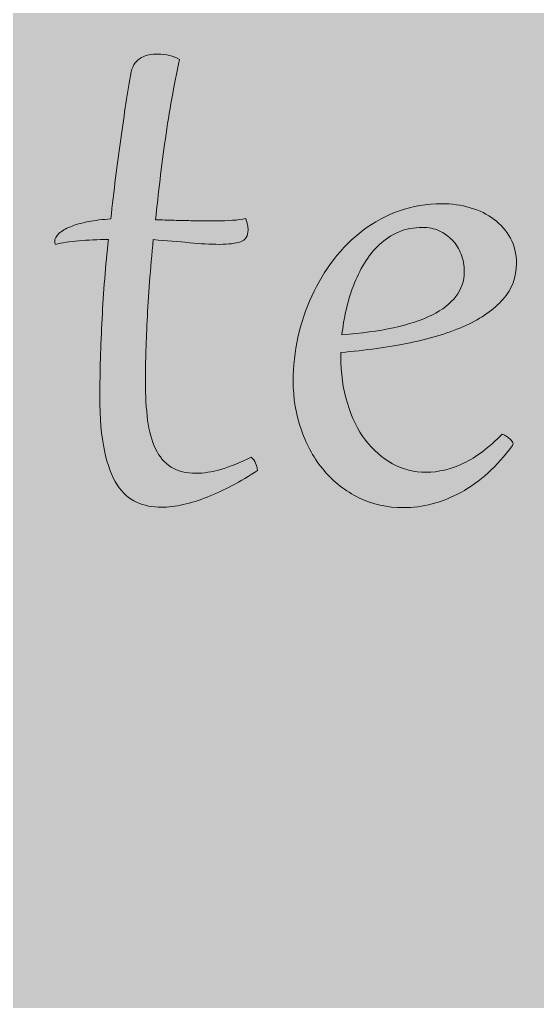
# Model space of a CAD drawing. Extents: x -4214 to -1795, y -2227 to -856.
# Drawn here: x -2950.1 to -2898.6, y -1786.5 to -1688.8 of the extents above; entities that cross this region are included whole.
import ezdxf

# ---------------------------------------------------------------- set-up
doc = ezdxf.new("R2010")
doc.units = 0
doc.header["$MEASUREMENT"] = 0
doc.layers.add('Layer 1', color=7, linetype='Continuous')

# ---------------------------------------------------------------- blocks, each defined once
blk = doc.blocks.new('block 14')
at = {"layer": 'Layer 1', "true_color": 0x2a3f49}
h = blk.add_hatch(color=149, dxfattribs=at)
h.dxf.hatch_style = 2
edge = h.paths.add_edge_path()
edge.add_spline(control_points=[(-2934.205, -1692.73), (-2934.768, -1695.279), (-2935.241, -1697.916), (-2935.625, -1700.635), (-2936.007, -1703.353), (-2936.332, -1706.031), (-2936.601, -1708.678), (-2935.971, -1708.703), (-2935.356, -1708.724), (-2934.757, -1708.739), (-2934.161, -1708.755), (-2933.603, -1708.765), (-2933.086, -1708.78), (-2932.569, -1708.79), (-2932.1, -1708.801), (-2931.678, -1708.801), (-2931.253, -1708.801), (-2930.902, -1708.801), (-2930.621, -1708.801), (-2929.397, -1708.801), (-2928.399, -1708.724), (-2927.618, -1708.575), (-2927.551, -1708.806), (-2927.498, -1709.016), (-2927.457, -1709.2), (-2927.418, -1709.389), (-2927.398, -1709.564), (-2927.398, -1709.727), (-2927.398, -1710.316), (-2927.643, -1710.7), (-2928.132, -1710.874), (-2928.624, -1711.048), (-2929.33, -1711.135), (-2930.257, -1711.135), (-2931.143, -1711.135), (-2932.134, -1711.084), (-2933.227, -1710.971), (-2934.322, -1710.869), (-2935.52, -1710.767), (-2936.823, -1710.669), (-2936.969, -1712.108), (-2937.095, -1713.506), (-2937.194, -1714.873), (-2937.297, -1716.235), (-2937.376, -1717.52), (-2937.438, -1718.728), (-2937.497, -1719.936), (-2937.54, -1721.057), (-2937.568, -1722.092), (-2937.594, -1723.126), (-2937.607, -1724.022), (-2937.607, -1724.79), (-2937.607, -1726.228), (-2937.535, -1727.508), (-2937.386, -1728.635), (-2937.238, -1729.761), (-2936.977, -1730.719), (-2936.601, -1731.507), (-2936.224, -1732.29), (-2935.707, -1732.894), (-2935.049, -1733.309), (-2934.391, -1733.724), (-2933.559, -1733.934), (-2932.553, -1733.934), (-2931.829, -1733.934), (-2931.02, -1733.806), (-2930.127, -1733.55), (-2929.233, -1733.294), (-2928.217, -1732.884), (-2927.075, -1732.321), (-2926.712, -1732.685), (-2926.504, -1733.125), (-2926.451, -1733.652), (-2927.283, -1734.2), (-2928.122, -1734.702), (-2928.97, -1735.152), (-2929.814, -1735.603), (-2930.646, -1735.987), (-2931.465, -1736.309), (-2932.285, -1736.632), (-2933.076, -1736.878), (-2933.841, -1737.052), (-2934.606, -1737.226), (-2935.333, -1737.318), (-2936.017, -1737.318), (-2936.915, -1737.318), (-2937.74, -1737.149), (-2938.485, -1736.821), (-2939.23, -1736.494), (-2939.875, -1735.91), (-2940.417, -1735.07), (-2940.96, -1734.231), (-2941.385, -1733.099), (-2941.687, -1731.676), (-2941.989, -1730.253), (-2942.14, -1728.456), (-2942.14, -1726.28), (-2942.14, -1725.056), (-2942.12, -1723.802), (-2942.079, -1722.501), (-2942.038, -1721.206), (-2941.984, -1719.895), (-2941.917, -1718.564), (-2941.851, -1717.238), (-2941.764, -1715.907), (-2941.656, -1714.581), (-2941.549, -1713.25), (-2941.429, -1711.939), (-2941.293, -1710.654), (-2942.355, -1710.664), (-2943.338, -1710.71), (-2944.244, -1710.782), (-2945.151, -1710.859), (-2945.926, -1710.971), (-2946.569, -1711.135), (-2946.61, -1711.053), (-2946.63, -1710.961), (-2946.63, -1710.854), (-2946.63, -1710.572), (-2946.492, -1710.306), (-2946.218, -1710.06), (-2945.942, -1709.809), (-2945.56, -1709.584), (-2945.069, -1709.384), (-2944.58, -1709.18), (-2943.991, -1709.016), (-2943.308, -1708.877), (-2942.621, -1708.744), (-2941.871, -1708.652), (-2941.052, -1708.596), (-2940.743, -1705.79), (-2940.415, -1703.138), (-2940.064, -1700.645), (-2939.716, -1698.146), (-2939.368, -1695.919), (-2939.017, -1693.958), (-2938.951, -1693.605), (-2938.825, -1693.318), (-2938.646, -1693.093), (-2938.464, -1692.863), (-2938.252, -1692.683), (-2938.011, -1692.545), (-2937.768, -1692.412), (-2937.507, -1692.32), (-2937.225, -1692.264), (-2936.944, -1692.212), (-2936.667, -1692.187), (-2936.398, -1692.187), (-2935.955, -1692.187), (-2935.556, -1692.233), (-2935.2, -1692.325), (-2934.844, -1692.417), (-2934.514, -1692.555), (-2934.205, -1692.73)], knot_values=[0, 0, 0, 0, 1, 1, 1, 2, 2, 2, 3, 3, 3, 4, 4, 4, 5, 5, 5, 6, 6, 6, 7, 7, 7, 8, 8, 8, 9, 9, 9, 10, 10, 10, 11, 11, 11, 12, 12, 12, 13, 13, 13, 14, 14, 14, 15, 15, 15, 16, 16, 16, 17, 17, 17, 18, 18, 18, 19, 19, 19, 20, 20, 20, 21, 21, 21, 22, 22, 22, 23, 23, 23, 24, 24, 24, 25, 25, 25, 26, 26, 26, 27, 27, 27, 28, 28, 28, 29, 29, 29, 30, 30, 30, 31, 31, 31, 32, 32, 32, 33, 33, 33, 34, 34, 34, 35, 35, 35, 36, 36, 36, 37, 37, 37, 38, 38, 38, 39, 39, 39, 40, 40, 40, 41, 41, 41, 42, 42, 42, 43, 43, 43, 44, 44, 44, 45, 45, 45, 46, 46, 46, 47, 47, 47, 48, 48, 48, 49, 49, 49, 50, 50, 50, 51, 51, 51, 51], degree=3, periodic=1)
h = blk.add_hatch(color=149, dxfattribs=at)
h.dxf.hatch_style = 2
edge = h.paths.add_edge_path()
edge.add_spline(control_points=[(-2902.103, -1730.027), (-2902.024, -1730.063), (-2901.919, -1730.125), (-2901.791, -1730.196), (-2901.663, -1730.268), (-2901.548, -1730.35), (-2901.44, -1730.437), (-2901.333, -1730.524), (-2901.238, -1730.621), (-2901.156, -1730.719), (-2901.077, -1730.821), (-2901.036, -1730.918), (-2901.036, -1731.01), (-2901.036, -1731.067), (-2901.056, -1731.118), (-2901.097, -1731.174), (-2901.85, -1732.219), (-2902.659, -1733.13), (-2903.524, -1733.903), (-2904.389, -1734.676), (-2905.29, -1735.321), (-2906.222, -1735.833), (-2907.157, -1736.35), (-2908.106, -1736.734), (-2909.071, -1736.985), (-2910.039, -1737.231), (-2910.991, -1737.354), (-2911.931, -1737.354), (-2913.544, -1737.354), (-2915.021, -1737.026), (-2916.362, -1736.371), (-2917.706, -1735.71), (-2918.86, -1734.809), (-2919.826, -1733.673), (-2920.793, -1732.531), (-2921.548, -1731.19), (-2922.091, -1729.654), (-2922.636, -1728.118), (-2922.908, -1726.469), (-2922.908, -1724.708), (-2922.908, -1723.274), (-2922.749, -1721.836), (-2922.434, -1720.397), (-2922.119, -1718.963), (-2921.661, -1717.591), (-2921.065, -1716.291), (-2920.468, -1714.99), (-2919.738, -1713.777), (-2918.878, -1712.656), (-2918.021, -1711.535), (-2917.043, -1710.562), (-2915.95, -1709.738), (-2914.854, -1708.908), (-2913.654, -1708.263), (-2912.345, -1707.792), (-2911.035, -1707.321), (-2909.629, -1707.086), (-2908.124, -1707.086), (-2907.131, -1707.086), (-2906.186, -1707.224), (-2905.285, -1707.49), (-2904.387, -1707.756), (-2903.598, -1708.145), (-2902.92, -1708.647), (-2902.242, -1709.154), (-2901.701, -1709.773), (-2901.297, -1710.511), (-2900.895, -1711.248), (-2900.693, -1712.088), (-2900.693, -1713.03), (-2900.693, -1714.397), (-2901.141, -1715.595), (-2902.034, -1716.613), (-2902.925, -1717.632), (-2904.159, -1718.498), (-2905.728, -1719.209), (-2907.3, -1719.921), (-2909.148, -1720.494), (-2911.278, -1720.935), (-2913.405, -1721.37), (-2915.704, -1721.692), (-2918.174, -1721.907), (-2918.174, -1721.907), (-2918.174, -1722.25), (-2918.174, -1722.25), (-2918.174, -1723.971), (-2917.957, -1725.542), (-2917.519, -1726.966), (-2917.084, -1728.389), (-2916.482, -1729.608), (-2915.717, -1730.621), (-2914.951, -1731.635), (-2914.053, -1732.423), (-2913.019, -1732.987), (-2911.985, -1733.55), (-2910.871, -1733.831), (-2909.676, -1733.831), (-2908.467, -1733.831), (-2907.228, -1733.534), (-2905.961, -1732.935), (-2904.691, -1732.336), (-2903.406, -1731.369), (-2902.103, -1730.027)], knot_values=[0, 0, 0, 0, 1, 1, 1, 2, 2, 2, 3, 3, 3, 4, 4, 4, 5, 5, 5, 6, 6, 6, 7, 7, 7, 8, 8, 8, 9, 9, 9, 10, 10, 10, 11, 11, 11, 12, 12, 12, 13, 13, 13, 14, 14, 14, 15, 15, 15, 16, 16, 16, 17, 17, 17, 18, 18, 18, 19, 19, 19, 20, 20, 20, 21, 21, 21, 22, 22, 22, 23, 23, 23, 24, 24, 24, 25, 25, 25, 26, 26, 26, 27, 27, 27, 28, 28, 28, 29, 29, 29, 30, 30, 30, 31, 31, 31, 32, 32, 32, 33, 33, 33, 34, 34, 34, 34], degree=3, periodic=1)
edge = h.paths.add_edge_path()
edge.add_spline(control_points=[(-2905.889, -1713.854), (-2905.889, -1713.234), (-2905.994, -1712.661), (-2906.202, -1712.123), (-2906.409, -1711.586), (-2906.698, -1711.12), (-2907.067, -1710.721), (-2907.438, -1710.326), (-2907.876, -1710.014), (-2908.388, -1709.784), (-2908.897, -1709.558), (-2909.448, -1709.446), (-2910.039, -1709.446), (-2910.912, -1709.446), (-2911.703, -1709.599), (-2912.415, -1709.907), (-2913.126, -1710.214), (-2913.764, -1710.634), (-2914.327, -1711.166), (-2914.893, -1711.693), (-2915.389, -1712.313), (-2915.819, -1713.019), (-2916.249, -1713.721), (-2916.613, -1714.473), (-2916.915, -1715.262), (-2917.217, -1716.055), (-2917.463, -1716.869), (-2917.652, -1717.699), (-2917.839, -1718.533), (-2917.972, -1719.347), (-2918.054, -1720.136), (-2916.147, -1720.003), (-2914.439, -1719.772), (-2912.929, -1719.445), (-2911.419, -1719.112), (-2910.141, -1718.692), (-2909.102, -1718.175), (-2908.063, -1717.658), (-2907.267, -1717.038), (-2906.716, -1716.322), (-2906.166, -1715.605), (-2905.889, -1714.781), (-2905.889, -1713.854)], knot_values=[0, 0, 0, 0, 1, 1, 1, 2, 2, 2, 3, 3, 3, 4, 4, 4, 5, 5, 5, 6, 6, 6, 7, 7, 7, 8, 8, 8, 9, 9, 9, 10, 10, 10, 11, 11, 11, 12, 12, 12, 13, 13, 13, 14, 14, 14, 14], degree=3, periodic=1)
at = {"layer": 'Layer 1', "lineweight": 0}
for points, knots in [([(-2934.205, -1692.73), (-2934.768, -1695.279), (-2935.241, -1697.916), (-2935.625, -1700.635), (-2936.007, -1703.353), (-2936.332, -1706.031), (-2936.601, -1708.678), (-2935.971, -1708.703), (-2935.356, -1708.724), (-2934.757, -1708.739), (-2934.161, -1708.755), (-2933.603, -1708.765), (-2933.086, -1708.78), (-2932.569, -1708.79), (-2932.1, -1708.801), (-2931.678, -1708.801), (-2931.253, -1708.801), (-2930.902, -1708.801), (-2930.621, -1708.801), (-2929.397, -1708.801), (-2928.399, -1708.724), (-2927.618, -1708.575), (-2927.551, -1708.806), (-2927.498, -1709.016), (-2927.457, -1709.2), (-2927.418, -1709.389), (-2927.398, -1709.564), (-2927.398, -1709.727), (-2927.398, -1710.316), (-2927.643, -1710.7), (-2928.132, -1710.874), (-2928.624, -1711.048), (-2929.33, -1711.135), (-2930.257, -1711.135), (-2931.143, -1711.135), (-2932.134, -1711.084), (-2933.227, -1710.971), (-2934.322, -1710.869), (-2935.52, -1710.767), (-2936.823, -1710.669), (-2936.969, -1712.108), (-2937.095, -1713.506), (-2937.194, -1714.873), (-2937.297, -1716.235), (-2937.376, -1717.52), (-2937.438, -1718.728), (-2937.497, -1719.936), (-2937.54, -1721.057), (-2937.568, -1722.092), (-2937.594, -1723.126), (-2937.607, -1724.022), (-2937.607, -1724.79), (-2937.607, -1726.228), (-2937.535, -1727.508), (-2937.386, -1728.635), (-2937.238, -1729.761), (-2936.977, -1730.719), (-2936.601, -1731.507), (-2936.224, -1732.29), (-2935.707, -1732.894), (-2935.049, -1733.309), (-2934.391, -1733.724), (-2933.559, -1733.934), (-2932.553, -1733.934), (-2931.829, -1733.934), (-2931.02, -1733.806), (-2930.127, -1733.55), (-2929.233, -1733.294), (-2928.217, -1732.884), (-2927.075, -1732.321), (-2926.712, -1732.685), (-2926.504, -1733.125), (-2926.451, -1733.652), (-2927.283, -1734.2), (-2928.122, -1734.702), (-2928.97, -1735.152), (-2929.814, -1735.603), (-2930.646, -1735.987), (-2931.465, -1736.309), (-2932.285, -1736.632), (-2933.076, -1736.878), (-2933.841, -1737.052), (-2934.606, -1737.226), (-2935.333, -1737.318), (-2936.017, -1737.318), (-2936.915, -1737.318), (-2937.74, -1737.149), (-2938.485, -1736.821), (-2939.23, -1736.494), (-2939.875, -1735.91), (-2940.417, -1735.07), (-2940.96, -1734.231), (-2941.385, -1733.099), (-2941.687, -1731.676), (-2941.989, -1730.253), (-2942.14, -1728.456), (-2942.14, -1726.28), (-2942.14, -1725.056), (-2942.12, -1723.802), (-2942.079, -1722.501), (-2942.038, -1721.206), (-2941.984, -1719.895), (-2941.917, -1718.564), (-2941.851, -1717.238), (-2941.764, -1715.907), (-2941.656, -1714.581), (-2941.549, -1713.25), (-2941.429, -1711.939), (-2941.293, -1710.654), (-2942.355, -1710.664), (-2943.338, -1710.71), (-2944.244, -1710.782), (-2945.151, -1710.859), (-2945.926, -1710.971), (-2946.569, -1711.135), (-2946.61, -1711.053), (-2946.63, -1710.961), (-2946.63, -1710.854), (-2946.63, -1710.572), (-2946.492, -1710.306), (-2946.218, -1710.06), (-2945.942, -1709.809), (-2945.56, -1709.584), (-2945.069, -1709.384), (-2944.58, -1709.18), (-2943.991, -1709.016), (-2943.308, -1708.877), (-2942.621, -1708.744), (-2941.871, -1708.652), (-2941.052, -1708.596), (-2940.743, -1705.79), (-2940.415, -1703.138), (-2940.064, -1700.645), (-2939.716, -1698.146), (-2939.368, -1695.919), (-2939.017, -1693.958), (-2938.951, -1693.605), (-2938.825, -1693.318), (-2938.646, -1693.093), (-2938.464, -1692.863), (-2938.252, -1692.683), (-2938.011, -1692.545), (-2937.768, -1692.412), (-2937.507, -1692.32), (-2937.225, -1692.264), (-2936.944, -1692.212), (-2936.667, -1692.187), (-2936.398, -1692.187), (-2935.955, -1692.187), (-2935.556, -1692.233), (-2935.2, -1692.325), (-2934.844, -1692.417), (-2934.514, -1692.555), (-2934.205, -1692.73)], [0, 0, 0, 0, 1, 1, 1, 2, 2, 2, 3, 3, 3, 4, 4, 4, 5, 5, 5, 6, 6, 6, 7, 7, 7, 8, 8, 8, 9, 9, 9, 10, 10, 10, 11, 11, 11, 12, 12, 12, 13, 13, 13, 14, 14, 14, 15, 15, 15, 16, 16, 16, 17, 17, 17, 18, 18, 18, 19, 19, 19, 20, 20, 20, 21, 21, 21, 22, 22, 22, 23, 23, 23, 24, 24, 24, 25, 25, 25, 26, 26, 26, 27, 27, 27, 28, 28, 28, 29, 29, 29, 30, 30, 30, 31, 31, 31, 32, 32, 32, 33, 33, 33, 34, 34, 34, 35, 35, 35, 36, 36, 36, 37, 37, 37, 38, 38, 38, 39, 39, 39, 40, 40, 40, 41, 41, 41, 42, 42, 42, 43, 43, 43, 44, 44, 44, 45, 45, 45, 46, 46, 46, 47, 47, 47, 48, 48, 48, 49, 49, 49, 50, 50, 50, 51, 51, 51, 51]), ([(-2902.103, -1730.027), (-2902.024, -1730.063), (-2901.919, -1730.125), (-2901.791, -1730.196), (-2901.663, -1730.268), (-2901.548, -1730.35), (-2901.44, -1730.437), (-2901.333, -1730.524), (-2901.238, -1730.621), (-2901.156, -1730.719), (-2901.077, -1730.821), (-2901.036, -1730.918), (-2901.036, -1731.01), (-2901.036, -1731.067), (-2901.056, -1731.118), (-2901.097, -1731.174), (-2901.85, -1732.219), (-2902.659, -1733.13), (-2903.524, -1733.903), (-2904.389, -1734.676), (-2905.29, -1735.321), (-2906.222, -1735.833), (-2907.157, -1736.35), (-2908.106, -1736.734), (-2909.071, -1736.985), (-2910.039, -1737.231), (-2910.991, -1737.354), (-2911.931, -1737.354), (-2913.544, -1737.354), (-2915.021, -1737.026), (-2916.362, -1736.371), (-2917.706, -1735.71), (-2918.86, -1734.809), (-2919.826, -1733.673), (-2920.793, -1732.531), (-2921.548, -1731.19), (-2922.091, -1729.654), (-2922.636, -1728.118), (-2922.908, -1726.469), (-2922.908, -1724.708), (-2922.908, -1723.274), (-2922.749, -1721.836), (-2922.434, -1720.397), (-2922.119, -1718.963), (-2921.661, -1717.591), (-2921.065, -1716.291), (-2920.468, -1714.99), (-2919.738, -1713.777), (-2918.878, -1712.656), (-2918.021, -1711.535), (-2917.043, -1710.562), (-2915.95, -1709.738), (-2914.854, -1708.908), (-2913.654, -1708.263), (-2912.345, -1707.792), (-2911.035, -1707.321), (-2909.629, -1707.086), (-2908.124, -1707.086), (-2907.131, -1707.086), (-2906.186, -1707.224), (-2905.285, -1707.49), (-2904.387, -1707.756), (-2903.598, -1708.145), (-2902.92, -1708.647), (-2902.242, -1709.154), (-2901.701, -1709.773), (-2901.297, -1710.511), (-2900.895, -1711.248), (-2900.693, -1712.088), (-2900.693, -1713.03), (-2900.693, -1714.397), (-2901.141, -1715.595), (-2902.034, -1716.613), (-2902.925, -1717.632), (-2904.159, -1718.498), (-2905.728, -1719.209), (-2907.3, -1719.921), (-2909.148, -1720.494), (-2911.278, -1720.935), (-2913.405, -1721.37), (-2915.704, -1721.692), (-2918.174, -1721.907), (-2918.174, -1721.907), (-2918.174, -1722.25), (-2918.174, -1722.25), (-2918.174, -1723.971), (-2917.957, -1725.542), (-2917.519, -1726.966), (-2917.084, -1728.389), (-2916.482, -1729.608), (-2915.717, -1730.621), (-2914.951, -1731.635), (-2914.053, -1732.423), (-2913.019, -1732.987), (-2911.985, -1733.55), (-2910.871, -1733.831), (-2909.676, -1733.831), (-2908.467, -1733.831), (-2907.228, -1733.534), (-2905.961, -1732.935), (-2904.691, -1732.336), (-2903.406, -1731.369), (-2902.103, -1730.027)], [0, 0, 0, 0, 1, 1, 1, 2, 2, 2, 3, 3, 3, 4, 4, 4, 5, 5, 5, 6, 6, 6, 7, 7, 7, 8, 8, 8, 9, 9, 9, 10, 10, 10, 11, 11, 11, 12, 12, 12, 13, 13, 13, 14, 14, 14, 15, 15, 15, 16, 16, 16, 17, 17, 17, 18, 18, 18, 19, 19, 19, 20, 20, 20, 21, 21, 21, 22, 22, 22, 23, 23, 23, 24, 24, 24, 25, 25, 25, 26, 26, 26, 27, 27, 27, 28, 28, 28, 29, 29, 29, 30, 30, 30, 31, 31, 31, 32, 32, 32, 33, 33, 33, 34, 34, 34, 34]), ([(-2905.889, -1713.854), (-2905.889, -1713.234), (-2905.994, -1712.661), (-2906.202, -1712.123), (-2906.409, -1711.586), (-2906.698, -1711.12), (-2907.067, -1710.721), (-2907.438, -1710.326), (-2907.876, -1710.014), (-2908.388, -1709.784), (-2908.897, -1709.558), (-2909.448, -1709.446), (-2910.039, -1709.446), (-2910.912, -1709.446), (-2911.703, -1709.599), (-2912.415, -1709.907), (-2913.126, -1710.214), (-2913.764, -1710.634), (-2914.327, -1711.166), (-2914.893, -1711.693), (-2915.389, -1712.313), (-2915.819, -1713.019), (-2916.249, -1713.721), (-2916.613, -1714.473), (-2916.915, -1715.262), (-2917.217, -1716.055), (-2917.463, -1716.869), (-2917.652, -1717.699), (-2917.839, -1718.533), (-2917.972, -1719.347), (-2918.054, -1720.136), (-2916.147, -1720.003), (-2914.439, -1719.772), (-2912.929, -1719.445), (-2911.419, -1719.112), (-2910.141, -1718.692), (-2909.102, -1718.175), (-2908.063, -1717.658), (-2907.267, -1717.038), (-2906.716, -1716.322), (-2906.166, -1715.605), (-2905.889, -1714.781), (-2905.889, -1713.854)], [0, 0, 0, 0, 1, 1, 1, 2, 2, 2, 3, 3, 3, 4, 4, 4, 5, 5, 5, 6, 6, 6, 7, 7, 7, 8, 8, 8, 9, 9, 9, 10, 10, 10, 11, 11, 11, 12, 12, 12, 13, 13, 13, 14, 14, 14, 14])]:
    blk.add_open_spline(points, degree=3, knots=knots, dxfattribs=at)
blk = doc.blocks.new('block 13')
at = {"layer": 'Layer 1'}
blk.add_blockref('block 14', (0, 0), dxfattribs=at)
blk = doc.blocks.new('block 3')
at = {"layer": 'Layer 1'}
blk.add_blockref('block 13', (0, 0), dxfattribs=at)
blk = doc.blocks.new('block 2')
at = {"layer": 'Layer 1', "true_color": 0xd1f7fe}
h = blk.add_hatch(color=7, dxfattribs=at)
h.dxf.hatch_style = 2
edge = h.paths.add_edge_path()
edge.add_spline(control_points=[(-1794.659, -1541.431), (-1798.649, -1538.412), (-1802.263, -1532.957), (-1802.263, -1532.957), (-1818.61, -1510.462), (-1812.956, -1476.786), (-1816.44, -1444.447), (-1820.965, -1402.431), (-1845.854, -1390.896), (-1845.854, -1390.896), (-1804.05, -1322.514), (-1892.292, -1300.542), (-1892.292, -1235.18), (-1892.292, -1185.07), (-1862.628, -1142.357), (-1862.628, -1091.812), (-1862.628, -1048.7), (-1902.166, -1036.972), (-1902.166, -1036.972), (-1867.403, -1000.374), (-1890.029, -934.189), (-1946.844, -934.189), (-2005.099, -934.189), (-2041.371, -964.397), (-2090.141, -964.397), (-2164.557, -964.397), (-2207.797, -887.503), (-2269.21, -938.656), (-2361.653, -869.927), (-2476.864, -966.117), (-2551.279, -966.117), (-2625.692, -966.117), (-2641.586, -875.556), (-2696.264, -901.096), (-2661.195, -910.159), (-2669.29, -950.941), (-2696.643, -950.941), (-2728.631, -950.941), (-2744.91, -917.987), (-2781.111, -917.987), (-2815.612, -917.987), (-2899.41, -972.274), (-2996.855, -864.274), (-2996.855, -864.274), (-2999.685, -861.048), (-3004.227, -855.723), (-3008.771, -861.048), (-3011.602, -864.274), (-3011.602, -864.274), (-3109.046, -972.274), (-3192.844, -917.987), (-3227.345, -917.987), (-3263.546, -917.987), (-3279.825, -950.941), (-3311.816, -950.941), (-3339.168, -950.941), (-3347.261, -910.159), (-3312.192, -901.096), (-3366.87, -875.556), (-3382.764, -966.117), (-3457.177, -966.117), (-3531.593, -966.117), (-3646.803, -869.927), (-3739.248, -938.656), (-3800.66, -887.503), (-3843.9, -964.397), (-3918.315, -964.397), (-3967.085, -964.397), (-4003.357, -934.189), (-4061.612, -934.189), (-4118.429, -934.189), (-4141.053, -1000.374), (-4106.29, -1036.972), (-4106.29, -1036.972), (-4145.828, -1048.7), (-4145.828, -1091.812), (-4145.828, -1142.357), (-4116.166, -1185.07), (-4116.166, -1235.18), (-4116.166, -1300.542), (-4204.407, -1322.514), (-4162.603, -1390.896), (-4162.603, -1390.896), (-4187.491, -1402.431), (-4192.018, -1444.447), (-4195.5, -1476.786), (-4189.846, -1510.462), (-4206.193, -1532.957), (-4206.193, -1532.957), (-4209.854, -1538.247), (-4213.797, -1541.431), (-4209.783, -1544.99), (-4206.193, -1549.904), (-4206.193, -1549.904), (-4189.846, -1572.399), (-4195.5, -1606.075), (-4192.018, -1638.414), (-4187.491, -1680.43), (-4162.603, -1691.965), (-4162.603, -1691.965), (-4204.407, -1760.348), (-4116.166, -1782.319), (-4116.166, -1847.681), (-4116.166, -1897.791), (-4145.828, -1940.504), (-4145.828, -1991.049), (-4145.828, -2034.161), (-4106.29, -2045.889), (-4106.29, -2045.889), (-4141.053, -2082.487), (-4118.429, -2148.672), (-4061.612, -2148.672), (-4003.357, -2148.672), (-3967.085, -2118.464), (-3918.315, -2118.464), (-3843.9, -2118.464), (-3800.66, -2195.358), (-3739.248, -2144.207), (-3646.803, -2212.934), (-3531.593, -2116.744), (-3457.177, -2116.744), (-3382.764, -2116.744), (-3366.87, -2207.305), (-3312.192, -2181.765), (-3347.261, -2172.702), (-3339.168, -2131.92), (-3311.816, -2131.92), (-3279.825, -2131.92), (-3263.546, -2164.874), (-3227.345, -2164.874), (-3192.844, -2164.874), (-3109.046, -2110.587), (-3011.602, -2218.587), (-3011.602, -2218.587), (-3008.771, -2221.813), (-3004.227, -2227.138), (-2999.685, -2221.813), (-2996.855, -2218.587), (-2996.855, -2218.587), (-2899.41, -2110.587), (-2815.612, -2164.874), (-2781.111, -2164.874), (-2744.91, -2164.874), (-2728.631, -2131.92), (-2696.643, -2131.92), (-2669.29, -2131.92), (-2661.195, -2172.702), (-2696.264, -2181.765), (-2641.586, -2207.305), (-2625.692, -2116.744), (-2551.279, -2116.744), (-2476.864, -2116.744), (-2361.653, -2212.934), (-2269.21, -2144.207), (-2207.797, -2195.358), (-2164.557, -2118.464), (-2090.141, -2118.464), (-2041.371, -2118.464), (-2005.099, -2148.672), (-1946.844, -2148.672), (-1890.029, -2148.672), (-1867.403, -2082.487), (-1902.166, -2045.889), (-1902.166, -2045.889), (-1862.628, -2034.161), (-1862.628, -1991.049), (-1862.628, -1940.504), (-1892.292, -1897.791), (-1892.292, -1847.681), (-1892.292, -1782.319), (-1804.05, -1760.348), (-1845.854, -1691.965), (-1845.854, -1691.965), (-1820.965, -1680.43), (-1816.44, -1638.414), (-1812.956, -1606.075), (-1818.61, -1572.399), (-1802.263, -1549.904), (-1802.263, -1549.904), (-1799.123, -1544.754), (-1794.659, -1541.431)], knot_values=[0, 0, 0, 0, 1, 1, 1, 2, 2, 2, 3, 3, 3, 4, 4, 4, 5, 5, 5, 6, 6, 6, 7, 7, 7, 8, 8, 8, 9, 9, 9, 10, 10, 10, 11, 11, 11, 12, 12, 12, 13, 13, 13, 14, 14, 14, 15, 15, 15, 16, 16, 16, 17, 17, 17, 18, 18, 18, 19, 19, 19, 20, 20, 20, 21, 21, 21, 22, 22, 22, 23, 23, 23, 24, 24, 24, 25, 25, 25, 26, 26, 26, 27, 27, 27, 28, 28, 28, 29, 29, 29, 30, 30, 30, 31, 31, 31, 32, 32, 32, 33, 33, 33, 34, 34, 34, 35, 35, 35, 36, 36, 36, 37, 37, 37, 38, 38, 38, 39, 39, 39, 40, 40, 40, 41, 41, 41, 42, 42, 42, 43, 43, 43, 44, 44, 44, 45, 45, 45, 46, 46, 46, 47, 47, 47, 48, 48, 48, 49, 49, 49, 50, 50, 50, 51, 51, 51, 52, 52, 52, 53, 53, 53, 54, 54, 54, 55, 55, 55, 56, 56, 56, 57, 57, 57, 58, 58, 58, 59, 59, 59, 60, 60, 60, 60], degree=3, periodic=1)
at = {"layer": 'Layer 1', "lineweight": 0}
blk.add_open_spline([(-1794.659, -1541.431), (-1798.649, -1538.412), (-1802.263, -1532.957), (-1802.263, -1532.957), (-1818.61, -1510.462), (-1812.956, -1476.786), (-1816.44, -1444.447), (-1820.965, -1402.431), (-1845.854, -1390.896), (-1845.854, -1390.896), (-1804.05, -1322.514), (-1892.292, -1300.542), (-1892.292, -1235.18), (-1892.292, -1185.07), (-1862.628, -1142.357), (-1862.628, -1091.812), (-1862.628, -1048.7), (-1902.166, -1036.972), (-1902.166, -1036.972), (-1867.403, -1000.374), (-1890.029, -934.189), (-1946.844, -934.189), (-2005.099, -934.189), (-2041.371, -964.397), (-2090.141, -964.397), (-2164.557, -964.397), (-2207.797, -887.503), (-2269.21, -938.656), (-2361.653, -869.927), (-2476.864, -966.117), (-2551.279, -966.117), (-2625.692, -966.117), (-2641.586, -875.556), (-2696.264, -901.096), (-2661.195, -910.159), (-2669.29, -950.941), (-2696.643, -950.941), (-2728.631, -950.941), (-2744.91, -917.987), (-2781.111, -917.987), (-2815.612, -917.987), (-2899.41, -972.274), (-2996.855, -864.274), (-2996.855, -864.274), (-2999.685, -861.048), (-3004.227, -855.723), (-3008.771, -861.048), (-3011.602, -864.274), (-3011.602, -864.274), (-3109.046, -972.274), (-3192.844, -917.987), (-3227.345, -917.987), (-3263.546, -917.987), (-3279.825, -950.941), (-3311.816, -950.941), (-3339.168, -950.941), (-3347.261, -910.159), (-3312.192, -901.096), (-3366.87, -875.556), (-3382.764, -966.117), (-3457.177, -966.117), (-3531.593, -966.117), (-3646.803, -869.927), (-3739.248, -938.656), (-3800.66, -887.503), (-3843.9, -964.397), (-3918.315, -964.397), (-3967.085, -964.397), (-4003.357, -934.189), (-4061.612, -934.189), (-4118.429, -934.189), (-4141.053, -1000.374), (-4106.29, -1036.972), (-4106.29, -1036.972), (-4145.828, -1048.7), (-4145.828, -1091.812), (-4145.828, -1142.357), (-4116.166, -1185.07), (-4116.166, -1235.18), (-4116.166, -1300.542), (-4204.407, -1322.514), (-4162.603, -1390.896), (-4162.603, -1390.896), (-4187.491, -1402.431), (-4192.018, -1444.447), (-4195.5, -1476.786), (-4189.846, -1510.462), (-4206.193, -1532.957), (-4206.193, -1532.957), (-4209.854, -1538.247), (-4213.797, -1541.431), (-4209.783, -1544.99), (-4206.193, -1549.904), (-4206.193, -1549.904), (-4189.846, -1572.399), (-4195.5, -1606.075), (-4192.018, -1638.414), (-4187.491, -1680.43), (-4162.603, -1691.965), (-4162.603, -1691.965), (-4204.407, -1760.348), (-4116.166, -1782.319), (-4116.166, -1847.681), (-4116.166, -1897.791), (-4145.828, -1940.504), (-4145.828, -1991.049), (-4145.828, -2034.161), (-4106.29, -2045.889), (-4106.29, -2045.889), (-4141.053, -2082.487), (-4118.429, -2148.672), (-4061.612, -2148.672), (-4003.357, -2148.672), (-3967.085, -2118.464), (-3918.315, -2118.464), (-3843.9, -2118.464), (-3800.66, -2195.358), (-3739.248, -2144.207), (-3646.803, -2212.934), (-3531.593, -2116.744), (-3457.177, -2116.744), (-3382.764, -2116.744), (-3366.87, -2207.305), (-3312.192, -2181.765), (-3347.261, -2172.702), (-3339.168, -2131.92), (-3311.816, -2131.92), (-3279.825, -2131.92), (-3263.546, -2164.874), (-3227.345, -2164.874), (-3192.844, -2164.874), (-3109.046, -2110.587), (-3011.602, -2218.587), (-3011.602, -2218.587), (-3008.771, -2221.813), (-3004.227, -2227.138), (-2999.685, -2221.813), (-2996.855, -2218.587), (-2996.855, -2218.587), (-2899.41, -2110.587), (-2815.612, -2164.874), (-2781.111, -2164.874), (-2744.91, -2164.874), (-2728.631, -2131.92), (-2696.643, -2131.92), (-2669.29, -2131.92), (-2661.195, -2172.702), (-2696.264, -2181.765), (-2641.586, -2207.305), (-2625.692, -2116.744), (-2551.279, -2116.744), (-2476.864, -2116.744), (-2361.653, -2212.934), (-2269.21, -2144.207), (-2207.797, -2195.358), (-2164.557, -2118.464), (-2090.141, -2118.464), (-2041.371, -2118.464), (-2005.099, -2148.672), (-1946.844, -2148.672), (-1890.029, -2148.672), (-1867.403, -2082.487), (-1902.166, -2045.889), (-1902.166, -2045.889), (-1862.628, -2034.161), (-1862.628, -1991.049), (-1862.628, -1940.504), (-1892.292, -1897.791), (-1892.292, -1847.681), (-1892.292, -1782.319), (-1804.05, -1760.348), (-1845.854, -1691.965), (-1845.854, -1691.965), (-1820.965, -1680.43), (-1816.44, -1638.414), (-1812.956, -1606.075), (-1818.61, -1572.399), (-1802.263, -1549.904), (-1802.263, -1549.904), (-1799.123, -1544.754), (-1794.659, -1541.431)], degree=3, knots=[0, 0, 0, 0, 1, 1, 1, 2, 2, 2, 3, 3, 3, 4, 4, 4, 5, 5, 5, 6, 6, 6, 7, 7, 7, 8, 8, 8, 9, 9, 9, 10, 10, 10, 11, 11, 11, 12, 12, 12, 13, 13, 13, 14, 14, 14, 15, 15, 15, 16, 16, 16, 17, 17, 17, 18, 18, 18, 19, 19, 19, 20, 20, 20, 21, 21, 21, 22, 22, 22, 23, 23, 23, 24, 24, 24, 25, 25, 25, 26, 26, 26, 27, 27, 27, 28, 28, 28, 29, 29, 29, 30, 30, 30, 31, 31, 31, 32, 32, 32, 33, 33, 33, 34, 34, 34, 35, 35, 35, 36, 36, 36, 37, 37, 37, 38, 38, 38, 39, 39, 39, 40, 40, 40, 41, 41, 41, 42, 42, 42, 43, 43, 43, 44, 44, 44, 45, 45, 45, 46, 46, 46, 47, 47, 47, 48, 48, 48, 49, 49, 49, 50, 50, 50, 51, 51, 51, 52, 52, 52, 53, 53, 53, 54, 54, 54, 55, 55, 55, 56, 56, 56, 57, 57, 57, 58, 58, 58, 59, 59, 59, 60, 60, 60, 60], dxfattribs=at)
at = {"layer": 'Layer 1'}
blk.add_blockref('block 3', (0, 0), dxfattribs=at)

msp = doc.modelspace()

# ---------------------------------------------------------------- block references
at = {"layer": 'Layer 1'}
msp.add_blockref('block 2', (0, 0), dxfattribs=at)

doc.saveas('drawing.dxf')
